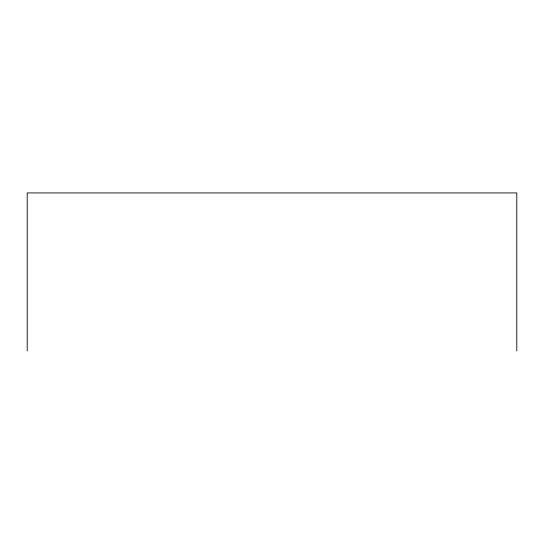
<?xml version="1.0" encoding="UTF-8"?>
<svg xmlns="http://www.w3.org/2000/svg" width="544" height="544" viewBox="0 0 544 544"><rect width="100%" height="100%" fill="white"/><g stroke="black" fill="none" stroke-linecap="round" stroke-linejoin="round"><path stroke-width="0.82" d="M516.8 351.07L516.8 192.93L27.2 192.93L27.2 351.07"/></g></svg>
